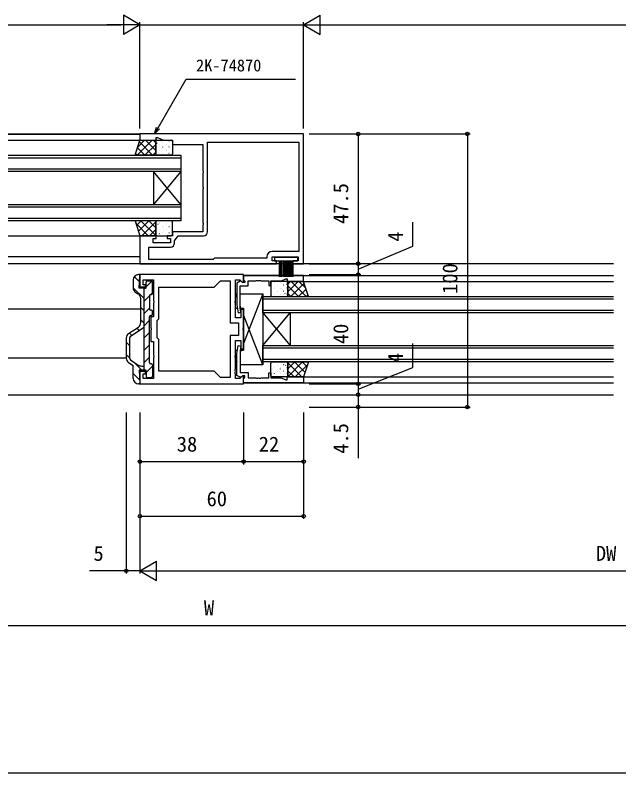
# Model space of a CAD drawing. Units: millimetres, scale not verified. Extents: x -437 to 438, y -681 to 679.
# Drawn here: x -82.4 to 138.8, y -681.2 to -403.7 of the extents above; entities that cross this region are included whole.
import ezdxf
from ezdxf.enums import TextEntityAlignment as Align

# ---------------------------------------------------------------- set-up
doc = ezdxf.new("R2010")
doc.units = ezdxf.units.MM
doc.header["$LTSCALE"] = 4
for name, color, linetype in [('0-2_YKK_11', 7, 'Continuous'), ('0-3_YKK_12', 2, 'Continuous'), ('0-4_YKK_13', 4, 'Continuous'), ('0-6_YKK_D', 6, 'Continuous'), ('0-7_YKK_ZWAK', 7, 'Continuous')]:
    doc.layers.add(name, color=color, linetype=linetype)
doc.styles.add('ＭＳ ゴシック', font='')
doc.styles.get('ＭＳ ゴシック').set_extended_font_data('MS Gothic')

msp = doc.modelspace()

# ---------------------------------------------------------------- linework, layer by layer
at = {"layer": '0-2_YKK_11'}
for points in [[(23.3, -447.2), (-36.7, -447.2), (-36.7, -449.5), (-30.7, -449.5), (-30.7, -448.5), (-30.2, -448.5), (-28.055, -449.5), (-24.7, -449.5), (-24.7, -451), (-13.7, -451), (-13.7, -460.742), (-13.58, -460.925), (-13.58, -461.475), (-13.7, -461.658), (-13.7, -466.542), (-13.58, -466.725), (-13.58, -467.275), (-13.7, -467.458), (-13.7, -479.742), (-13.58, -479.925), (-13.58, -480.475), (-13.7, -480.658), (-13.7, -483), (-24.7, -483), (-24.7, -484.5), (-26.7, -484.5), (-26.7, -485.5), (-25.5, -485.5), (-25.5, -487.1), (-31.9, -487.1), (-31.9, -485.5), (-30.7, -485.5), (-30.7, -484.5), (-36.7, -484.5), (-36.7, -494.7), (13.3, -494.7), (13.3, -493.7), (11.8, -493.7), (11.8, -492.2), (21.3, -492.2)], [(21.3, -492.2), (21.3, -493.7), (19.3, -493.7), (19.3, -494.7), (23.3, -494.7), (23.3, -447.2)], [(-11.9, -483), (-11.9, -450.2), (21.5, -450.2)], [(21.5, -450.2), (21.5, -490.2), (11.8, -490.2)], [(-24, -487.1), (-24, -486.357), (-22.7, -484.5), (-13.4, -484.5)], [(9.8, -492.2), (9.8, -492.7), (-9.4, -492.7), (-9.7, -493), (-9.9, -493.2), (-33.4, -493.2), (-33.4, -488.6), (-25.5, -488.6)], [(1.3, -498.7), (-36.7, -498.7), (-36.7, -503.2), (-34.7, -503.2), (-34.7, -502.4), (-35.5, -502.4), (-35.5, -500.63), (-31.7, -500.63), (-31.7, -508.242), (-31.58, -508.425), (-31.58, -508.975), (-31.7, -509.158), (-31.7, -514.2), (-32.7, -514.2), (-32.7, -518.242), (-32.58, -518.425), (-32.58, -518.975), (-32.7, -519.158), (-32.7, -523.2), (-31.7, -523.2), (-31.7, -528.242), (-31.58, -528.425), (-31.58, -528.975), (-31.7, -529.158), (-31.7, -536.77), (-35.5, -536.77), (-35.5, -535), (-34.7, -535), (-34.7, -534.2), (-36.7, -534.2), (-36.7, -538.7), (1.3, -538.7), (1.3, -535.9), (0.93, -535.746), (-0.094, -536.77), (-1.7, -536.77), (-1.7, -535.158), (-1.82, -534.975), (-1.82, -534.425), (-1.7, -534.242)], [(-1.7, -534.242), (-1.7, -534.158), (-1.82, -533.975), (-1.82, -533.425), (-1.7, -533.242), (-1.7, -529.158), (-1.82, -528.975), (-1.82, -528.425), (-1.7, -528.242), (-1.7, -522.9), (0.3, -522.9), (0.3, -525.9), (1.3, -525.9), (1.3, -519.158), (1.18, -518.975), (1.18, -518.425), (1.3, -518.242), (1.3, -511.5), (0.3, -511.5), (0.3, -514.5), (-1.7, -514.5), (-1.7, -509.158), (-1.82, -508.975), (-1.82, -508.425), (-1.7, -508.242), (-1.7, -500.63), (-0.094, -500.63), (0.93, -501.654), (1.3, -501.5), (1.3, -498.7)]]:
    msp.add_lwpolyline(points, dxfattribs=at)
for points in [[(23.3, -499), (1.3, -499), (1.3, -500.63), (1.6, -500.93), (1.8, -501.13), (1.8, -501.6), (0.85, -501.6), (0.35, -501.1), (0.012, -501.1), (-1.2, -501.8), (-1.2, -509.808), (-0.692, -512.687), (0.292, -512.513), (0, -510.855), (0, -502.8), (3, -502.8), (3, -500.93), (5.792, -500.93), (5.975, -500.81), (6.525, -500.81), (6.708, -500.93), (6.792, -500.93), (6.975, -500.81), (7.525, -500.81), (7.708, -500.93), (10.5, -500.93), (10.5, -502.7), (11.3, -502.7), (11.3, -500.93), (15.235, -500.93), (16.8, -500.2), (17.3, -500.2), (17.3, -501.2), (23.3, -501.2)], [(-9.43, -534.1), (-29.77, -534.1), (-29.77, -522.53), (-30.4, -521.9), (-30.4, -515.5), (-29.77, -514.87), (-29.77, -503.3), (-9.43, -503.3), (-7.13, -501), (-3.63, -501), (-3.63, -516.43), (-0.63, -516.43), (-0.63, -520.97), (-3.63, -520.97), (-3.63, -536.4), (-7.13, -536.4)], [(23.3, -538.4), (1.3, -538.4), (1.3, -536.77), (1.6, -536.47), (1.8, -536.27), (1.8, -535.8), (0.85, -535.8), (0.35, -536.3), (0.012, -536.3), (-1.2, -535.6), (-1.2, -527.592), (-0.692, -524.713), (0.292, -524.887), (0, -526.545), (0, -534.6), (3, -534.6), (3, -536.47), (5.792, -536.47), (5.975, -536.59), (6.525, -536.59), (6.708, -536.47), (6.792, -536.47), (6.975, -536.59), (7.525, -536.59), (7.708, -536.47), (10.5, -536.47), (10.5, -534.7), (11.3, -534.7), (11.3, -536.47), (15.235, -536.47), (16.8, -537.2), (17.3, -537.2), (17.3, -536.2), (23.3, -536.2)]]:
    msp.add_lwpolyline(points, close=True, dxfattribs=at)
for centre, radius, start, end in [((-13.4, -483), 1.5, 270.00001, 359.99999), ((-25.5, -487.1), 1.5, 270.00001, 359.99999), ((11.8, -492.2), 2, 90.00001, 179.99999)]:
    msp.add_arc(centre, radius, start, end, dxfattribs=at)
at = {"layer": '0-3_YKK_12'}
for p, q in [((-170.2, -447.2), (-36.7, -447.2)), ((-170.2, -447.3), (-36.7, -447.3)), ((-170.2, -449.5), (-36.7, -449.5)), ((-170.2, -455), (-21.7, -455)), ((-21.7, -456), (-170.2, -456)), ((-170.2, -460), (-21.7, -460)), ((-31.7, -461), (-31.7, -473)), ((-21.7, -461), (-31.7, -473)), ((-21.7, -473), (-31.7, -461)), ((-21.7, -461), (-21.7, -473)), ((-170.2, -473), (-21.7, -473)), ((-21.7, -474), (-170.2, -474)), ((-170.2, -478), (-21.7, -478)), ((-170.2, -484.5), (-36.7, -484.5)), ((-36.7, -492.2), (-170.2, -492.2)), ((136.8, -494.7), (-170.2, -494.7)), ((1.3, -499), (136.8, -499)), ((23.3, -501.2), (136.8, -501.2)), ((8.3, -506.7), (136.8, -506.7)), ((8.3, -512.7), (8.3, -506.7)), ((136.8, -507.7), (8.3, -507.7)), ((-170.2, -511.2), (-36.4, -511.2)), ((8.3, -511.7), (136.8, -511.7)), ((8.3, -512.7), (8.3, -524.7)), ((8.3, -512.7), (18.3, -524.7)), ((8.3, -524.7), (18.3, -512.7)), ((136.8, -512.7), (8.3, -512.7)), ((18.3, -512.7), (18.3, -524.7)), ((8.3, -524.7), (136.8, -524.7)), ((8.3, -530.7), (8.3, -524.7)), ((136.8, -525.7), (8.3, -525.7)), ((-170.2, -529.2), (-41.7, -529.2)), ((8.3, -529.7), (136.8, -529.7)), ((136.8, -530.7), (8.3, -530.7)), ((1.3, -538.4), (136.8, -538.4)), ((23.3, -536.2), (136.8, -536.2)), ((1.3, -538.401), (136.8, -538.401)), ((-170.2, -542.7), (136.8, -542.7))]:
    msp.add_line(p, q, dxfattribs=at)
for points in [[(-21.7, -455), (-21.7, -461), (-170.2, -461)], [(-21.7, -473), (-21.7, -479), (-170.2, -479)]]:
    msp.add_lwpolyline(points, dxfattribs=at)
at = {"layer": '0-4_YKK_13'}
for p, q in [((-32.165, -449.5), (-37.665, -455)), ((-34.994, -449.5), (-37.486, -451.992)), ((-34.699, -449.5), (-30.915, -453.284)), ((-31.871, -449.5), (-30.915, -450.456)), ((-30.415, -449.5), (-25.2, -449.5)), ((-37.576, -452.28), (-34.856, -455)), ((-36.898, -450.129), (-32.028, -455)), ((-30.915, -451.079), (-34.837, -455)), ((-30.915, -454.5), (-30.915, -450)), ((-30.62, -449.715), (-30.582, -449.715)), ((-30.62, -451.958), (-30.582, -451.958)), ((-30.496, -449.681), (-30.488, -449.683)), ((-30.485, -450.598), (-30.422, -450.639)), ((-29.409, -450.926), (-29.371, -450.926)), ((-28.468, -451.933), (-28.405, -451.974)), ((-28.438, -450.409), (-28.431, -450.412)), ((-28.34, -449.715), (-28.302, -449.715)), ((-28.34, -451.958), (-28.302, -451.958)), ((-27.129, -450.926), (-27.091, -450.926)), ((-26.098, -451.238), (-26.091, -451.24)), ((-26.06, -449.715), (-26.022, -449.715)), ((-26.06, -451.958), (-26.022, -451.958)), ((-24.866, -451.379), (-24.803, -451.42)), ((-24.849, -450.926), (-24.811, -450.926)), ((-24.7, -450), (-24.7, -454.5)), ((-38.254, -454.43), (-37.684, -455)), ((-30.915, -453.907), (-32.008, -455)), ((-30.62, -454.2), (-30.582, -454.2)), ((-25.2, -455), (-30.415, -455)), ((-29.822, -453.975), (-29.759, -454.017)), ((-29.409, -453.169), (-29.371, -453.169)), ((-29.372, -454.34), (-29.365, -454.343)), ((-28.887, -452.381), (-28.88, -452.383)), ((-28.34, -454.2), (-28.302, -454.2)), ((-27.129, -453.169), (-27.091, -453.169)), ((-26.83, -453.109), (-26.823, -453.112)), ((-26.06, -454.2), (-26.022, -454.2)), ((-24.849, -453.169), (-24.811, -453.169)), ((-38.108, -480.032), (-33.64, -484.5)), ((-36.209, -479), (-37.901, -480.691)), ((-33.381, -479), (-37.223, -482.842)), ((-36.312, -479), (-30.915, -484.397)), ((-30.915, -479.363), (-36.052, -484.5)), ((-33.483, -479), (-30.915, -481.568)), ((-30.915, -479.5), (-30.915, -484)), ((-25.2, -479), (-30.415, -479)), ((-29.544, -479.848), (-29.537, -479.85)), ((-29.409, -480.079), (-29.371, -480.079)), ((-27.129, -480.079), (-27.091, -480.079)), ((-24.849, -480.079), (-24.811, -480.079)), ((-24.7, -484), (-24.7, -479.5)), ((-30.915, -482.191), (-33.224, -484.5)), ((-30.62, -481.11), (-30.582, -481.11)), ((-30.276, -481.719), (-30.269, -481.722)), ((-30.134, -480.214), (-30.071, -480.255)), ((-29.409, -482.321), (-29.371, -482.321)), ((-28.34, -481.11), (-28.302, -481.11)), ((-28.117, -481.549), (-28.054, -481.59)), ((-27.936, -482.548), (-27.929, -482.55)), ((-27.452, -480.589), (-27.445, -480.591)), ((-27.129, -482.321), (-27.091, -482.321)), ((-26.06, -481.11), (-26.022, -481.11)), ((-25.394, -481.317), (-25.387, -481.32)), ((-24.849, -482.321), (-24.811, -482.321)), ((-36.806, -484.162), (-36.469, -484.5)), ((-30.726, -483.691), (-30.718, -483.693)), ((-30.62, -483.353), (-30.582, -483.353)), ((-30.415, -484.5), (-25.2, -484.5)), ((-29.471, -483.591), (-29.408, -483.633)), ((-28.668, -484.419), (-28.661, -484.422)), ((-28.34, -483.353), (-28.302, -483.353)), ((-26.06, -483.353), (-26.022, -483.353)), ((-25.844, -483.289), (-25.837, -483.291)), ((14.366, -493.671), (14.366, -499.471)), ((14.866, -493.671), (14.866, -499.471)), ((15.366, -493.671), (15.366, -499.471)), ((15.866, -493.671), (15.866, -499.471)), ((16.366, -493.671), (16.366, -499.471)), ((16.866, -493.671), (16.866, -499.471)), ((17.366, -493.671), (17.366, -499.471)), ((17.866, -493.671), (17.866, -499.471)), ((18.366, -493.671), (18.366, -499.471)), ((18.866, -493.671), (18.866, -499.471)), ((19.366, -493.671), (19.366, -499.471)), ((-36.851, -501.369), (-38.765, -499.455)), ((-37, -498.7), (-37.2, -498.7)), ((-39.2, -500.7), (-39.2, -503.543)), ((-32.325, -501.083), (-34.4, -503.158)), ((-34.4, -503.4), (-34.4, -501.5)), ((-33.9, -501), (-32.6, -501)), ((-32.1, -505.5), (-32.1, -501.5)), ((11.3, -501.7), (11.3, -506.2)), ((17.015, -501.2), (11.8, -501.2)), ((12.66, -501.415), (12.623, -501.415)), ((14.94, -501.415), (14.903, -501.415)), ((15.038, -502.109), (15.031, -502.112)), ((17.085, -502.298), (17.022, -502.339)), ((17.096, -501.381), (17.088, -501.383)), ((17.22, -501.415), (17.183, -501.415)), ((21.299, -501.2), (17.515, -504.984)), ((18.471, -501.2), (17.515, -502.156)), ((17.515, -506.2), (17.515, -501.7)), ((23.498, -501.829), (18.628, -506.7)), ((18.765, -501.2), (24.265, -506.7)), ((21.594, -501.2), (24.086, -503.692)), ((-35.2, -507.51), (-39.2, -503.51)), ((-35.2, -533.7), (-35.2, -503.7)), ((-34.942, -503.7), (-35.2, -503.958)), ((11.466, -503.079), (11.403, -503.12)), ((11.449, -502.626), (11.411, -502.626)), ((11.449, -504.869), (11.411, -504.869)), ((12.66, -503.658), (12.623, -503.658)), ((12.698, -502.938), (12.691, -502.94)), ((13.43, -504.809), (13.423, -504.812)), ((13.729, -502.626), (13.691, -502.626)), ((13.729, -504.869), (13.691, -504.869)), ((14.94, -503.658), (14.903, -503.658)), ((15.068, -503.633), (15.005, -503.674)), ((15.487, -504.081), (15.48, -504.083)), ((16.009, -502.626), (15.971, -502.626)), ((16.009, -504.869), (15.971, -504.869)), ((17.22, -503.658), (17.183, -503.658)), ((17.515, -502.779), (21.437, -506.7)), ((24.176, -503.98), (21.456, -506.7)), ((-38.192, -505.279), (-37.408, -505.727)), ((-36.4, -516.244), (-36.4, -507.464)), ((-33.197, -506.445), (-35.2, -508.448)), ((-33.2, -506.5), (-33.2, -511.2)), ((-32.1, -505.348), (-32.755, -506.003)), ((-32.7, -506), (-32.6, -506)), ((-1.2, -507), (-1.7, -505.7)), ((0, -505.7), (8.3, -505.7)), ((8.3, -505.7), (1.3, -523.9)), ((11.8, -506.7), (17.015, -506.7)), ((12.66, -505.9), (12.623, -505.9)), ((14.94, -505.9), (14.903, -505.9)), ((15.972, -506.04), (15.965, -506.043)), ((16.422, -505.675), (16.359, -505.717)), ((17.22, -505.9), (17.183, -505.9)), ((17.515, -505.607), (18.608, -506.7)), ((24.854, -506.13), (24.284, -506.7)), ((0.338, -511), (0, -510.12)), ((-35.2, -512), (-36.4, -510.8)), ((-33.2, -510.938), (-35.2, -512.938)), ((-32.7, -511.7), (-32.6, -511.7)), ((-32.1, -513.2), (-32.1, -512.2)), ((-1.7, -511), (-0.99, -511)), ((-35.2, -516.49), (-36.4, -515.29)), ((-33.2, -515.429), (-35.2, -517.429)), ((-33.2, -530.9), (-33.2, -514.2)), ((-32.6, -513.7), (-32.7, -513.7)), ((8.3, -531.7), (1.3, -513.5)), ((-40.823, -520.308), (-37.276, -517.898)), ((-40.149, -521.297), (-35.2, -517.931)), ((-37.015, -519.165), (-37.875, -518.305)), ((-39.688, -520.983), (-40.549, -520.122)), ((-33.2, -519.919), (-35.2, -521.919)), ((-41.7, -521.962), (-41.7, -529.243)), ((-40.5, -524.661), (-41.7, -523.461)), ((-40.5, -521.958), (-40.5, -529.242)), ((-33.2, -524.409), (-35.2, -526.409)), ((-1.7, -526.4), (-0.99, -526.4)), ((0.338, -526.4), (0, -527.28)), ((0.026, -526.4), (1.3, -526.4)), ((-40.5, -529.151), (-41.7, -527.951)), ((-40.15, -529.903), (-37.281, -531.854)), ((-33.2, -528.899), (-35.2, -530.899)), ((-40.823, -530.898), (-39.2, -532)), ((-39.2, -536.7), (-39.2, -532)), ((-35.951, -533.7), (-38.893, -530.758)), ((-36.156, -532.2), (-35.2, -532.2)), ((-32.1, -532.289), (-34.4, -534.589)), ((-32.7, -531.4), (-32.6, -531.4)), ((-32.1, -531.9), (-32.1, -535.9)), ((-1.2, -530.4), (-1.7, -531.7)), ((11.3, -535.7), (11.3, -531.2)), ((11.449, -531.779), (11.411, -531.779)), ((11.8, -530.7), (17.015, -530.7)), ((12.66, -532.81), (12.623, -532.81)), ((13.729, -531.779), (13.691, -531.779)), ((14.052, -532.289), (14.045, -532.291)), ((14.94, -532.81), (14.903, -532.81)), ((16.009, -531.779), (15.971, -531.779)), ((16.144, -531.548), (16.137, -531.55)), ((16.734, -531.914), (16.671, -531.955)), ((17.22, -532.81), (17.183, -532.81)), ((22.912, -530.7), (17.515, -536.097)), ((20.083, -530.7), (17.515, -533.268)), ((17.515, -531.063), (22.652, -536.2)), ((17.515, -531.2), (17.515, -535.7)), ((19.981, -530.7), (23.823, -534.542)), ((24.708, -531.732), (20.24, -536.2)), ((22.809, -530.7), (24.501, -532.391)), ((-36.765, -537.376), (-39.2, -534.941)), ((-34.7, -533.7), (-37, -533.7)), ((-37, -533.7), (-36.701, -538.381)), ((-34.4, -534), (-34.4, -535.9)), ((11.449, -534.021), (11.411, -534.021)), ((11.994, -533.017), (11.987, -533.02)), ((12.444, -534.989), (12.437, -534.991)), ((12.66, -535.053), (12.623, -535.053)), ((13.729, -534.021), (13.691, -534.021)), ((14.536, -534.248), (14.529, -534.25)), ((14.717, -533.249), (14.654, -533.29)), ((14.94, -535.053), (14.903, -535.053)), ((16.009, -534.021), (15.971, -534.021)), ((16.071, -535.291), (16.008, -535.333)), ((16.876, -533.419), (16.869, -533.422)), ((17.22, -535.053), (17.183, -535.053)), ((17.326, -535.391), (17.318, -535.393)), ((17.515, -533.891), (19.824, -536.2)), ((-33.9, -536.4), (-32.6, -536.4)), ((17.015, -536.2), (11.8, -536.2)), ((15.268, -536.119), (15.261, -536.122)), ((23.406, -535.862), (23.069, -536.2)), ((-37, -538.7), (-37.2, -538.7))]:
    msp.add_line(p, q, dxfattribs=at)
for points in [[(-36.7, -449.5), (-30.915, -449.5), (-30.915, -455), (-38.434, -455)], [(-36.7, -484.5), (-30.915, -484.5), (-30.915, -479), (-38.434, -479)], [(21.116, -492.471), (12.616, -492.471), (12.616, -493.671), (21.116, -493.671)], [(23.3, -501.2), (17.515, -501.2), (17.515, -506.7), (25.034, -506.7)], [(23.3, -536.2), (17.515, -536.2), (17.515, -530.7), (25.034, -530.7)]]:
    msp.add_lwpolyline(points, close=True, dxfattribs=at)
for points in [[(-34.7, -503.7), (-37, -503.7), (-36.701, -499.019)], [(-1.7, -511), (-1.7, -505.7), (-1.2, -505.7)], [(8.3, -505.7), (8.3, -531.7), (0, -531.7)], [(0.026, -511), (1.3, -511), (1.3, -526.4)], [(-1.2, -531.7), (-1.7, -531.7), (-1.7, -526.4)]]:
    msp.add_lwpolyline(points, dxfattribs=at)
for centre, radius, start, end in [((-30.415, -450), 0.5, 90, 180), ((-25.2, -450), 0.5, 0, 90), ((-30.415, -454.5), 0.5, 180, 270), ((-25.2, -454.5), 0.5, 270, 0), ((-30.415, -479.5), 0.5, 90, 180), ((-25.2, -479.5), 0.5, 0, 90), ((-30.415, -484), 0.5, 180, 270), ((-25.2, -484), 0.5, 270, 0), ((-37.2, -500.7), 2, 90, 180), ((-37, -499), 0.3, 356.34024, 90), ((-33.9, -501.5), 0.5, 90.00359, 180.00359), ((-32.6, -501.5), 0.5, 0.00359, 90.00359), ((11.8, -501.7), 0.5, 90, 180), ((17.015, -501.7), 0.5, 0, 90), ((-37.2, -503.543), 2, 180, 240.25462), ((-34.7, -503.4), 0.3, 270, 0.00359), ((-38.4, -507.464), 2, 360, 60.25462), ((-32.7, -506.5), 0.5, 90.00003, 180), ((-32.6, -505.5), 0.5, 270, 0.00359), ((11.8, -506.2), 0.5, 180, 270), ((17.015, -506.2), 0.5, 270, 0), ((-32.7, -511.2), 0.5, 180, 270.00359), ((-32.6, -512.2), 0.5, 0.00359, 90.00359), ((-32.6, -513.2), 0.5, 270.00359, 0.00359), ((-32.7, -514.2), 0.5, 90.02863, 180), ((-38.4, -516.244), 2, 304.18899, 360), ((-39.7, -521.962), 2, 124.18899, 179.99711), ((-39.7, -521.958), 0.8, 124.21613, 179.99711), ((-39.7, -529.244), 2, 179.99711, 235.83194), ((-39.7, -529.242), 0.8, 179.99711, 235.78387), ((-36.156, -530.2), 2, 235.78387, 270), ((-32.7, -530.9), 0.5, 180, 270), ((-32.6, -531.9), 0.5, 359.99641, 90), ((11.8, -531.2), 0.5, 90, 180), ((17.015, -531.2), 0.5, 0, 90), ((-34.7, -534), 0.3, 359.99641, 90), ((-37.2, -536.7), 2, 180, 270), ((-37, -538.4), 0.3, 270, 3.65976), ((-33.9, -535.9), 0.5, 179.99641, 269.99641), ((-32.6, -535.9), 0.5, 269.99641, 359.99641), ((11.8, -535.7), 0.5, 180, 270), ((17.015, -535.7), 0.5, 270, 0)]:
    msp.add_arc(centre, radius, start, end, dxfattribs=at)
at = {"layer": '0-6_YKK_D'}
for p, q in [((-36.707, -407.2), (-42.769, -403.7)), ((-42.769, -403.7), (-42.769, -410.7)), ((23.3, -407.2), (29.362, -403.7)), ((29.362, -410.7), (29.362, -403.7)), ((-329.7, -407.2), (-43.707, -407.2)), ((-36.707, -407.2), (-48.831, -407.2)), ((-36.707, -407.2), (-42.769, -410.7)), ((-36.707, -445.2), (-36.707, -406.2)), ((-36.707, -445.2), (-36.707, -406.2)), ((-36.707, -407.2), (23.3, -407.2)), ((23.3, -445.2), (23.3, -406.2)), ((23.3, -445.2), (23.3, -406.2)), ((23.3, -407.2), (29.362, -410.7)), ((23.3, -407.2), (35.424, -407.2)), ((30.3, -407.2), (311.3, -407.2)), ((25.3, -447.2), (84.3, -447.2)), ((25.3, -447.2), (44.3, -447.2)), ((43.3, -447.2), (43.3, -494.7)), ((83.3, -447.2), (83.3, -547.201)), ((25.3, -494.7), (44.3, -494.7)), ((25.3, -494.7), (44.3, -494.7)), ((43.3, -494.7), (43.3, -498.7)), ((25.3, -498.7), (44.3, -498.7)), ((25.3, -498.7), (44.3, -498.7)), ((43.3, -498.7), (43.3, -538.7)), ((25.3, -538.7), (44.3, -538.7)), ((44.3, -538.7), (42.3, -538.7)), ((43.3, -538.7), (43.3, -542.7)), ((25.298, -542.7), (44.3, -542.7)), ((25.3, -542.7), (44.3, -542.7)), ((-41.701, -549.2), (-41.704, -608.199)), ((-36.701, -549.2), (-36.704, -608.2)), ((-36.7, -549.2), (-36.7, -568.2)), ((-36.7, -549.2), (-36.7, -588.2)), ((-36.7, -549.2), (-36.7, -608.2)), ((1.3, -549.2), (1.3, -568.2)), ((1.3, -549.2), (1.3, -568.199)), ((23.3, -549.2), (23.3, -568.199)), ((23.3, -549.2), (23.3, -588.2)), ((25.3, -547.201), (84.3, -547.201)), ((25.3, -547.201), (44.3, -547.201)), ((-36.7, -567.2), (1.3, -567.2)), ((1.3, -567.199), (23.3, -567.199)), ((-36.7, -587.2), (23.3, -587.2)), ((-36.7, -607.2), (-30.638, -603.7)), ((-30.638, -610.7), (-30.638, -603.7)), ((-36.7, -607.2), (-30.638, -610.7)), ((-36.7, -607.2), (-24.576, -607.2)), ((-29.7, -607.2), (306.3, -607.2)), ((-329.7, -627.2), (311.3, -627.2))]:
    msp.add_line(p, q, dxfattribs=at)
for points in [[(-31.347, -447.2), (-30.072, -444.992), (-19.743, -427.1), (20.336, -427.1)], [(-29.481, -445.333), (-31.347, -447.2), (-30.664, -444.65)], [(43.3, -496.7), (63.3, -488.272), (63.3, -479.542)], [(43.3, -540.7), (63.3, -532.7), (63.3, -523.97)], [(43.3, -542.7), (43.3, -547.201), (43.3, -565.938)], [(-36.703, -607.2), (-41.704, -607.199), (-55.15, -607.199)]]:
    msp.add_lwpolyline(points, dxfattribs=at)
for centre in [(43.3, -447.2), (83.3, -447.2), (43.3, -494.7), (43.3, -494.7), (43.3, -498.7), (43.3, -498.7), (43.3, -538.7), (43.3, -538.7), (43.3, -542.7), (43.3, -542.7), (43.3, -547.201), (83.3, -547.201), (-36.7, -567.2), (1.3, -567.199), (1.3, -567.2), (23.3, -567.199), (-36.7, -587.2), (23.3, -587.2), (-41.704, -607.199)]:
    msp.add_circle(centre, 0.637, dxfattribs=at)
at = {"layer": '0-7_YKK_ZWAK'}
msp.add_lwpolyline([(-436.7, -681.2), (438.3, -681.2), (438.3, 643.8)], dxfattribs=at)

# ---------------------------------------------------------------- texts
at = {"layer": '0-6_YKK_D', "style": 'ＭＳ ゴシック'}
for s, height, p in [('2K-74870', 4.399, (-16.136, -425.6)), ('38', 5.499, (-23.176, -565.2)), ('22', 5.499, (6.846, -565.199)), ('60', 5.499, (-12.261, -585.2)), ('DW', 5.499, (130.395, -605.2)), ('W', 5.499, (-13.248, -625.2))]:
    msp.add_text(s, height=height, dxfattribs=at).set_placement(p, align=Align.BOTTOM_LEFT)
for s, rotation, p in [('47.5', 90, (41.3, -480.155)), ('4', 90, (61.3, -486.656)), ('100', 90, (81.3, -505.766)), ('40', 90, (41.3, -524.154)), ('4', 90, (61.3, -531.084)), ('4.5', 90, (41.3, -564.322)), ('5', 359.997, (-53.704, -605.199))]:
    msp.add_text(s, height=5.499, rotation=rotation, dxfattribs=at).set_placement(p, align=Align.BOTTOM_LEFT)

doc.saveas('drawing.dxf')
